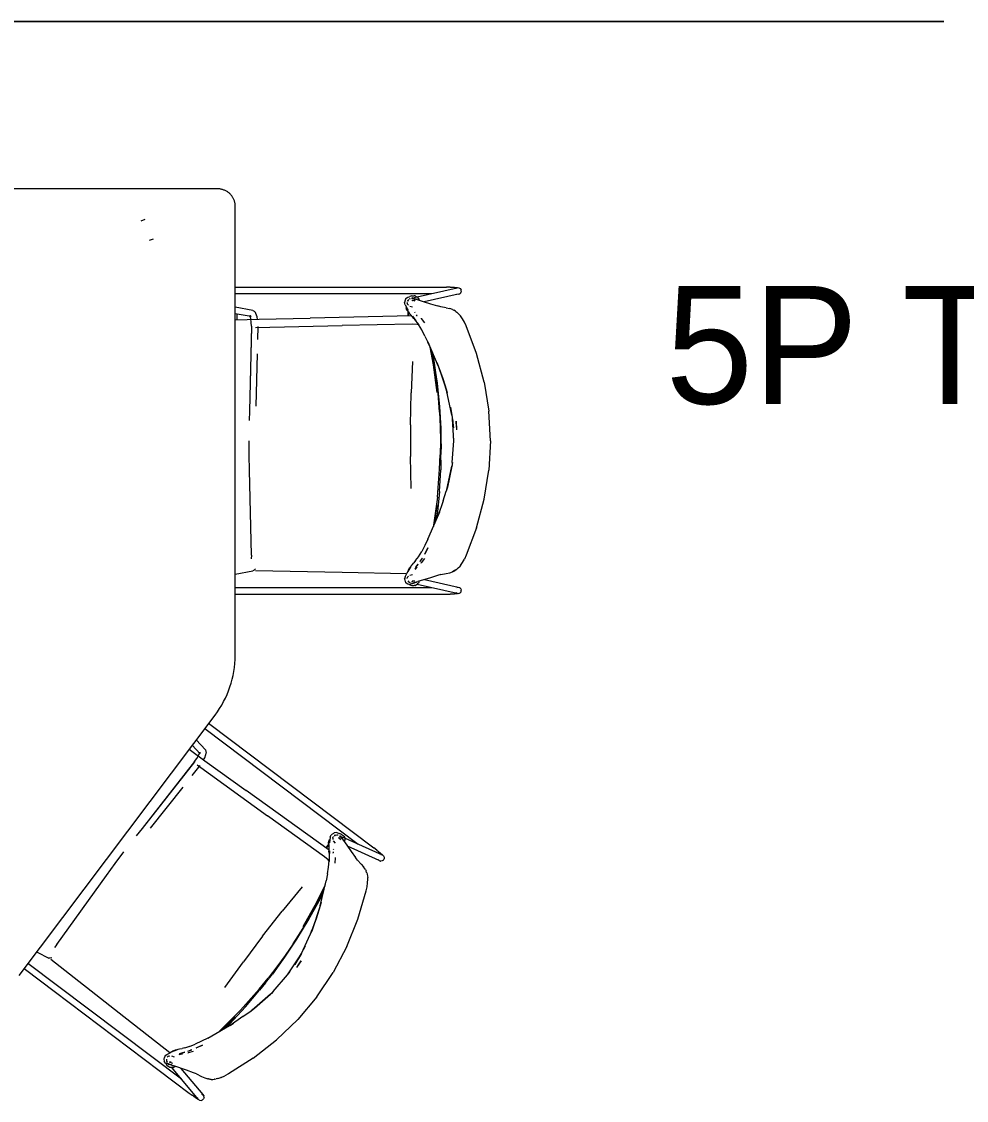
# Model space of a CAD drawing. Header units: millimetres. Extents: x 155927 to 295199, y -4084 to 97293.
# Drawn here: x 221272 to 222876, y 15886 to 17717 of the extents above; entities that cross this region are included whole.
import ezdxf

# ---------------------------------------------------------------- set-up
doc = ezdxf.new("R2010")
doc.units = ezdxf.units.MM
doc.header["$MEASUREMENT"] = 0
for name, color, linetype, lineweight in [('A-AREA-IDEN', 7, 'CONTINUOUS', 9), ('A-GENM', 8, 'CONTINUOUS', 9), ('G-IMPT', 8, 'CONTINUOUS', 9), ('I-FURN', 8, 'CONTINUOUS', 9)]:
    doc.layers.add(name, color=color, linetype=linetype, lineweight=lineweight)
doc.styles.add('Century Gothic', font='GOTHIC.TTF', dxfattribs={"height": 200})

msp = doc.modelspace()

# ---------------------------------------------------------------- linework, layer by layer
at = {"layer": 'A-GENM'}
for p, q in [((222837.6, 17716.6), (219723.6, 17716.6)), ((219723.6, 17716.6), (222837.6, 17716.6))]:
    msp.add_line(p, q, dxfattribs=at)
at = {"layer": 'G-IMPT'}
for p, q in [((221634.3, 17265.9), (221992.9, 17265.9)), ((221938.4, 17248.4), (222011.3, 17264.8)), ((221999.2, 17265.8), (221992.9, 17265.9)), ((221999.2, 17265.8), (222006.4, 17265.7)), ((222006.4, 17265.7), (222011.6, 17265.4)), ((222011.3, 17264.8), (222009.2, 17263.8)), ((222009.4, 17264), (222009.2, 17263.8)), ((222011.6, 17265.4), (222014, 17265.1)), ((222014, 17265.1), (222016.4, 17263.9)), ((222016.4, 17263.9), (222017.9, 17261.7)), ((221634.3, 17255), (221967.8, 17255)), ((221923.6, 17245.5), (221923.1, 17244.1)), ((221926.7, 17248.7), (221923.6, 17245.5)), ((221926.7, 17248.7), (221931, 17250.1)), ((221926.9, 17242.7), (221929.1, 17245.3)), ((221931.4, 17246.4), (221929.7, 17245.6)), ((221930.9, 17246.1), (221929.7, 17245.6)), ((221934.2, 17251), (221931, 17250.1)), ((221941.4, 17245.6), (221933.9, 17247.4)), ((221933.9, 17247.4), (221942, 17245.4)), ((221934.2, 17251), (221938.2, 17251.3)), ((221934.9, 17247.6), (221936.9, 17248)), ((221938.5, 17246.5), (221935.3, 17248)), ((221937.4, 17246.7), (221935.3, 17248)), ((221938.5, 17246.5), (221936.2, 17247.3)), ((221936.2, 17247.3), (221942, 17245.4)), ((221937.4, 17246.7), (221938.7, 17245.2)), ((221939.9, 17251), (221938.2, 17251.3)), ((221939.8, 17243.4), (221939.1, 17244.9)), ((221939.9, 17251), (221940.2, 17250.9)), ((221940.2, 17250.9), (221943.1, 17249.5)), ((221941.4, 17245.6), (221953.2, 17241.8)), ((221943.3, 17249.3), (221943.1, 17249.5)), ((221943.3, 17249.3), (221945.2, 17247.4)), ((221946.4, 17245), (221945.2, 17247.4)), ((221945.3, 17247.2), (221945.2, 17247.4)), ((221946.4, 17244.9), (221945.2, 17247.4)), ((221945.3, 17247.2), (221946.4, 17244.9)), ((221946.4, 17245), (221946.4, 17244.9)), ((222012.9, 17254), (221955.4, 17241.1)), ((222010.6, 17254.7), (222013.1, 17254.2)), ((222010.8, 17254.5), (222013.1, 17254.2)), ((222012.9, 17254), (222015.4, 17254.8)), ((222017.2, 17256.6), (222015.4, 17254.8)), ((222015.4, 17254.8), (222015.7, 17255.1)), ((222017.2, 17256.6), (222017.5, 17256.9)), ((222018.2, 17259), (222017.5, 17256.9)), ((222018.2, 17259), (222017.9, 17261.7)), ((221664.5, 17226.5), (221634, 17231.9)), ((221664.5, 17226.5), (221666.6, 17225)), ((221923.1, 17244.1), (221922, 17239.9)), ((221922.8, 17235.8), (221922, 17239.9)), ((221922.8, 17235.8), (221927.2, 17227.4)), ((221926.2, 17240.2), (221926.3, 17239.6)), ((221928.4, 17224.6), (221926.2, 17229.4)), ((221926.2, 17229.4), (221927.2, 17227.4)), ((221926.7, 17237.6), (221926.3, 17239.6)), ((221927.9, 17243.7), (221926.7, 17242.1)), ((221926.7, 17242.1), (221927.5, 17243.2)), ((221927, 17237), (221926.7, 17237.6)), ((221927, 17237), (221928.7, 17235.2)), ((221927.9, 17243.7), (221927.5, 17243.2)), ((221930.6, 17233.8), (221935.4, 17232.5)), ((221934, 17244.2), (221936.1, 17243.3)), ((221934, 17244.2), (221939.5, 17242.7)), ((221936.3, 17243), (221935.2, 17244)), ((221935.2, 17244), (221936.1, 17243.3)), ((221936.3, 17243), (221935.7, 17243.7)), ((221953.2, 17241.8), (221965.6, 17237.9)), ((221965.6, 17237.9), (221977.6, 17234.1)), ((221983.2, 17232.4), (221977.6, 17234.1)), ((221992.5, 17230.8), (221983.2, 17232.4)), ((221992.5, 17230.8), (221998.5, 17229.7)), ((222003.4, 17227.9), (221998.5, 17229.7)), ((222003.4, 17227.9), (222005.7, 17226.7)), ((222008.3, 17225.1), (222005.7, 17226.7)), ((221661.3, 17216), (221634, 17220.8)), ((221634, 17210.5), (221674.9, 17211.4)), ((221636.9, 17220.3), (221636.9, 17210.2)), ((221660.7, 17213), (221659.2, 17217.7)), ((221659.2, 17217.7), (221660.6, 17215.7)), ((221661.3, 17216), (221659.3, 17217)), ((221659.3, 17217), (221660.6, 17215.7)), ((221661.6, 17206.1), (221660.7, 17213)), ((221666.6, 17225), (221668.6, 17223.1)), ((221669.6, 17221), (221668.6, 17223.1)), ((221671.4, 17215.4), (221669.6, 17221)), ((221672, 17211.3), (221671.4, 17215.4)), ((221674.9, 17211.4), (221761.4, 17213.2)), ((221934.3, 17217.1), (221761.4, 17213.2)), ((221927.9, 17216.9), (221928.2, 17224.9)), ((221928.6, 17224.2), (221928.3, 17218)), ((221928.6, 17224.2), (221928.3, 17216.9)), ((221928.4, 17224.6), (221930.4, 17221.5)), ((221930.4, 17221.5), (221934.7, 17216)), ((221937.6, 17212.8), (221934.7, 17216)), ((221935.5, 17216.9), (221940.6, 17209.1)), ((221935.5, 17216.9), (221941.1, 17208.6)), ((221937.6, 17212.8), (221941.1, 17208.6)), ((221939.8, 17222.4), (221939.2, 17223.8)), ((221940.6, 17209.1), (221946.1, 17201.8)), ((221941.5, 17219.2), (221942.6, 17217.6)), ((221943, 17217.1), (221942.6, 17217.6)), ((221950, 17213.2), (221950.3, 17212.7)), ((221950.3, 17212.7), (221955.6, 17205.4)), ((222008.7, 17224.9), (222008.3, 17225.1)), ((222008.7, 17224.9), (222010.6, 17223.4)), ((222010.6, 17223.4), (222013.1, 17221.2)), ((222013.1, 17221.2), (222014.9, 17219.3)), ((222016.6, 17217.2), (222014.9, 17219.3)), ((222020, 17212.4), (222016.6, 17217.2)), ((222020, 17212.4), (222020.2, 17212)), ((222023.4, 17206.4), (222020.2, 17212)), ((221661.8, 17199.7), (221658.6, 17055.6)), ((221661.9, 17199.5), (221658.6, 17055.6)), ((221661.8, 17199.7), (221661.6, 17206.1)), ((221668.6, 17197.7), (221816, 17200.7)), ((221672.7, 17199.4), (221672.2, 17177.2)), ((221934.9, 17203.4), (221816, 17200.7)), ((221943.2, 17202.9), (221934.9, 17203.4)), ((221946.1, 17202.3), (221943.2, 17202.9)), ((221950.9, 17193.5), (221945.5, 17202.5)), ((221946.1, 17201.8), (221945.5, 17202.5)), ((221956.4, 17183.1), (221950.9, 17193.5)), ((222026.2, 17200.1), (222023.4, 17206.4)), ((222043.8, 17153.2), (222026.2, 17200.1)), ((221956.4, 17183.1), (221961.6, 17172.5)), ((221965.8, 17163.2), (221961.6, 17172.5)), ((221965.8, 17163.2), (221961.7, 17172.5)), ((221978.9, 17132.5), (221961.7, 17172.5)), ((221671.6, 17152.9), (221669.6, 17064)), ((221971, 17134.2), (221965.2, 17164.4)), ((221965.2, 17164.4), (221970.9, 17134.3)), ((221971.1, 17142.4), (221968.2, 17157.5)), ((222056.8, 17104.8), (222043.8, 17153.2)), ((221935.3, 17139.6), (221933.2, 17086.4)), ((221971.2, 17148.7), (221970.6, 17151.9)), ((221971.1, 17142.4), (221977, 17103.2)), ((221977.6, 17101.4), (221971.2, 17148.7)), ((221976.7, 17138.3), (221978.9, 17132.5)), ((221976.7, 17138.3), (221978.9, 17132.5)), ((221977.4, 17087), (221970.9, 17134.3)), ((221971, 17134.2), (221977.4, 17087)), ((221978.9, 17132.5), (221993, 17091.4)), ((221978.9, 17132.5), (221986.9, 17111.1)), ((221978.9, 17132.5), (221986.9, 17111.1)), ((221977, 17103.2), (221981.1, 17063.5)), ((221981.4, 17053.6), (221977.6, 17101.4)), ((221993, 17091.4), (221986.9, 17111.1)), ((221986.9, 17111.1), (221992.9, 17091.4)), ((222056.8, 17104.8), (222064.9, 17055.4)), ((221932.2, 17032.5), (221933.2, 17086.4)), ((221994.4, 17086.2), (221992.9, 17091.4)), ((222002.3, 17048.9), (221993, 17091.4)), ((221993, 17091.4), (221994.4, 17086.2)), ((221981.1, 17063.5), (221983.2, 17026.4)), ((221999.8, 17062.6), (222001.1, 17055.5)), ((221999.8, 17062.6), (222001.9, 17048.5)), ((221658.5, 17055.5), (221658.2, 17039.7)), ((221981.4, 17053.6), (221982.4, 17029.6)), ((222001.9, 17048.5), (222003.6, 17037.5)), ((222002.3, 17048.9), (222004.7, 17027.2)), ((222002.3, 17048.9), (222003.6, 17037.5)), ((222067.5, 17005.5), (222064.9, 17055.4)), ((221932.2, 17032.5), (221932.2, 16978.4)), ((221982.4, 17029.6), (221982.7, 17005.5)), ((221983.2, 17026.4), (221983.5, 17010.1)), ((222005.3, 17005.5), (222003, 17042.4)), ((222003, 17042.4), (222003.6, 17037.5)), ((222004.7, 17027.2), (222003.6, 17037.5)), ((222010.1, 17028.4), (222009.5, 17038.6)), ((222009.5, 17038.6), (222010.3, 17023.9)), ((221983.5, 17010.1), (221984, 16991.3)), ((222005.3, 17005.5), (222005.2, 17012.9)), ((222005.3, 17005.5), (222005.2, 17012.9)), ((221658.1, 16980.4), (221657.9, 17005.5)), ((221982.7, 17005.5), (221982.3, 16981.4)), ((221983.5, 16972.4), (221984, 16991.3)), ((222002.9, 16968.5), (222005.3, 17005.5)), ((222067.5, 17005.5), (222064.9, 16955.6)), ((221658.5, 16955.5), (221658.1, 16980.4)), ((221933.2, 16924.5), (221932.2, 16978.4)), ((221981.4, 16957.4), (221982.3, 16981.4)), ((221983.5, 16972.4), (221983.2, 16956.1)), ((221661.8, 16811.2), (221658.5, 16955.5)), ((221977.6, 16909.5), (221981.4, 16957.4)), ((221981.1, 16919), (221983.2, 16956.1)), ((221993, 16919.6), (222002.3, 16962.1)), ((222001.9, 16962.1), (221994.9, 16926.6)), ((221994.9, 16926.6), (222002.3, 16962.1)), ((222003, 16968.5), (222001.9, 16962.1)), ((222002.9, 16968.5), (222002.4, 16963.2)), ((222003, 16968.5), (222002.6, 16965)), ((222056.8, 16906.2), (222064.9, 16955.6)), ((221981.1, 16919), (221977, 16879.3)), ((221987.5, 16903.5), (221992.7, 16919.7)), ((221994.9, 16926.6), (221992.7, 16919.7)), ((221993, 16919.6), (221994.9, 16926.6)), ((221977.6, 16909.5), (221971.2, 16862.2)), ((221987.5, 16903.5), (221978.9, 16878.4)), ((222043.8, 16857.7), (222056.8, 16906.2)), ((221961.6, 16838.5), (221981.5, 16884.9)), ((221973.4, 16865.8), (221977.4, 16895.5)), ((221973.4, 16865.8), (221977.4, 16895.5)), ((221975.9, 16871.7), (221977, 16879.3)), ((221978.9, 16878.4), (221981.5, 16884.9)), ((221971.2, 16862.2), (221970.7, 16859.6)), ((222043.8, 16857.7), (222026.3, 16811)), ((221956.4, 16827.9), (221950.9, 16817.4)), ((221956.1, 16813.1), (221961.6, 16823.4)), ((221961.6, 16838.5), (221956.4, 16827.9)), ((221961.6, 16823.4), (221956.6, 16814)), ((221661.8, 16811.2), (221661.6, 16804.8)), ((221940.6, 16801.9), (221946.1, 16809.2)), ((221945.5, 16808.5), (221950.9, 16817.4)), ((221945.5, 16808.5), (221946.1, 16809.2)), ((221948.1, 16800.3), (221952.1, 16806.2)), ((221955.6, 16805.6), (221950.3, 16798.3)), ((221952.1, 16806.2), (221950.8, 16804.3)), ((221956.1, 16813.1), (221956.6, 16814)), ((222026.3, 16811), (222023.4, 16804.5)), ((221668.6, 16787.8), (221666.6, 16785.9)), ((221932.5, 16791.9), (221927.6, 16783.6)), ((221930.2, 16788.2), (221927.6, 16783.6)), ((221928.4, 16786.4), (221930.4, 16789.5)), ((221930.2, 16788.2), (221932.5, 16791.9)), ((221930.4, 16789.5), (221934.7, 16794.9)), ((221934.7, 16794.9), (221937.6, 16798.1)), ((221940.6, 16801.9), (221937.6, 16798.1)), ((221939.6, 16787.9), (221941.5, 16791.7)), ((221941.2, 16791.1), (221939.6, 16787.9)), ((221940.4, 16787.6), (221939.7, 16786.4)), ((221941.2, 16791.1), (221943, 16793.9)), ((221941.2, 16791.1), (221942.6, 16793.3)), ((221941.2, 16791.1), (221941.5, 16791.7)), ((221941.3, 16788.8), (221943.5, 16791.2)), ((221942.6, 16793.3), (221943, 16793.9)), ((221942.8, 16793), (221944.9, 16796)), ((221944.5, 16795.5), (221942.8, 16793)), ((221944.5, 16795.5), (221944.9, 16796)), ((221948.1, 16800.3), (221950.8, 16804.3)), ((221949.9, 16797.8), (221950.3, 16798.3)), ((222008.7, 16786.1), (222010.6, 16787.6)), ((222010.6, 16787.6), (222012.5, 16789.3)), ((222013.1, 16789.8), (222012.5, 16789.3)), ((222013.1, 16789.8), (222014.9, 16791.7)), ((222016.6, 16793.7), (222014.9, 16791.7)), ((222016.6, 16793.7), (222020, 16798.6)), ((222020.2, 16798.9), (222020, 16798.6)), ((222020.2, 16798.9), (222023.4, 16804.5)), ((221634.2, 16779.1), (221664.5, 16784.4)), ((221666.6, 16785.9), (221664.5, 16784.4)), ((221816, 16781.8), (221668.6, 16784.8)), ((221925.4, 16779.3), (221816, 16781.8)), ((221922, 16771.1), (221923.2, 16774.7)), ((221922, 16771.1), (221923.1, 16766.8)), ((221922.4, 16769.7), (221923.2, 16774.7)), ((221922.4, 16769.7), (221922.9, 16774.3)), ((221922.9, 16774.3), (221925.9, 16780.3)), ((221928.4, 16786.4), (221925.9, 16780.3)), ((221926.4, 16771.4), (221926.5, 16773)), ((221927, 16773.9), (221926.5, 16773)), ((221927, 16773.9), (221928.5, 16775.5)), ((221930.6, 16777.1), (221935.4, 16778.5)), ((221935.2, 16766.9), (221936.7, 16768.4)), ((221936.7, 16768.4), (221935.8, 16767.3)), ((221965.6, 16773), (221944.5, 16766.3)), ((221955.5, 16769.9), (222012.9, 16757)), ((221977.6, 16776.9), (221965.6, 16773)), ((221983.2, 16778.6), (221977.6, 16776.9)), ((221983.2, 16778.6), (221992.4, 16780.2)), ((221992.4, 16780.2), (221998.5, 16781.3)), ((221998.5, 16781.3), (222003.4, 16783.1)), ((222008.7, 16786.1), (222003.4, 16783.1)), ((222005.7, 16784.3), (222003.4, 16783.1)), ((222004.4, 16783.6), (222003.4, 16783.1)), ((222004.4, 16783.6), (222008.7, 16786.1)), ((222008.3, 16785.8), (222005.7, 16784.3)), ((222008.7, 16786.1), (222008.3, 16785.8)), ((221967.8, 16755.9), (221634.2, 16755.9)), ((221923.1, 16766.8), (221923.6, 16765.5)), ((221923.6, 16765.5), (221926.7, 16762.3)), ((221931, 16760.9), (221926.7, 16762.3)), ((221927.2, 16767.9), (221929.2, 16765.6)), ((221930.9, 16764.9), (221929.7, 16765.3)), ((221929.7, 16765.3), (221931.3, 16764.6)), ((221930.6, 16762.1), (221938.5, 16764.5)), ((221930.6, 16762.1), (221936.2, 16763.7)), ((221931, 16760.9), (221934.2, 16759.9)), ((221933.9, 16763.5), (221942, 16765.6)), ((221933.9, 16763.5), (221940.8, 16765.3)), ((221934, 16766.7), (221939.5, 16768.3)), ((221934, 16766.7), (221936.4, 16767.9)), ((221934.2, 16759.9), (221937, 16759.8)), ((221935.8, 16763.2), (221935, 16763.3)), ((221935.2, 16766.9), (221936.4, 16767.9)), ((221935.3, 16762.9), (221938.5, 16764.5)), ((221935.3, 16762.9), (221937.4, 16764.2)), ((221936.2, 16763.7), (221944.5, 16766.3)), ((221937, 16759.8), (221938.2, 16759.7)), ((221937.4, 16764.2), (221939.1, 16766.1)), ((221939.9, 16760), (221938.2, 16759.7)), ((221939.9, 16760), (221943.3, 16761.6)), ((221939.9, 16760), (221943.1, 16761.5)), ((221939.9, 16760), (221940.2, 16760)), ((221943.3, 16761.6), (221940.2, 16760)), ((221942, 16765.6), (221940.8, 16765.3)), ((221943.1, 16761.5), (221945.2, 16763.5)), ((221944.9, 16763.3), (221943.1, 16761.5)), ((221943.3, 16761.6), (221943.1, 16761.5)), ((222011.3, 16746.2), (221943.1, 16761.5)), ((221944.9, 16763.3), (221943.3, 16761.6)), ((221945.3, 16763.7), (221945.2, 16763.5)), ((221946.4, 16766), (221945.3, 16763.7)), ((221946.4, 16766), (221946.4, 16766.1)), ((222010.6, 16756.3), (222013.1, 16756.7)), ((222010.8, 16756.4), (222013.1, 16756.7)), ((222012.9, 16757), (222015.4, 16756.2)), ((222015.4, 16756.2), (222015.7, 16755.9)), ((222017.5, 16754), (222015.7, 16755.9)), ((222017.5, 16754), (222018.2, 16751.9)), ((222017.9, 16749.2), (222018.2, 16751.9)), ((221634.2, 16745.1), (221992.9, 16745.1)), ((221992.9, 16745.1), (221999.2, 16745.1)), ((222006.4, 16745.3), (221999.2, 16745.1)), ((222011.6, 16745.6), (222006.4, 16745.3)), ((222011.3, 16746.2), (222009.2, 16747.2)), ((222009.2, 16747.2), (222009.4, 16747)), ((222014, 16745.9), (222011.6, 16745.6)), ((222014, 16745.9), (222016.4, 16747.1)), ((222016.4, 16747.1), (222017.9, 16749.2)), ((221582.7, 16517.2), (221843.2, 16320.9)), ((221589.2, 16525.9), (221869.8, 16314.5)), ((221583.8, 16480.7), (221567.9, 16497.7)), ((221556, 16481.8), (221583, 16462.3)), ((221574.9, 16474.2), (221561.3, 16488.8)), ((221572.7, 16472.2), (221574.3, 16476.8)), ((221574.9, 16474.2), (221573.9, 16476.2)), ((221573.9, 16476.2), (221574.3, 16474.4)), ((221574.3, 16476.8), (221574.3, 16474.4)), ((221583.8, 16480.7), (221584.6, 16478.2)), ((221584.6, 16478.2), (221585.1, 16475.5)), ((221565.5, 16460.9), (221476.2, 16347.7)), ((221565.5, 16460.6), (221476.2, 16347.7)), ((221565.5, 16460.9), (221569.3, 16466.1)), ((221569.3, 16466.1), (221572.7, 16472.2)), ((221580.5, 16463.8), (221582.7, 16467.6)), ((221582.7, 16467.6), (221584.6, 16473.2)), ((221583, 16462.3), (221653.2, 16411.7)), ((221584.6, 16473.2), (221585.1, 16475.5)), ((221574, 16454.1), (221560.6, 16437.1)), ((221569.8, 16455.2), (221689.3, 16368.8)), ((221545.2, 16417.6), (221490.1, 16347.8)), ((221793.6, 16310.7), (221653.2, 16411.7)), ((221785.8, 16299.5), (221689.3, 16368.8)), ((221476.1, 16347.7), (221466.2, 16334.9)), ((221795.7, 16332.7), (221794.2, 16323.3)), ((221795.7, 16332.7), (221797.5, 16336.4)), ((221801, 16339.1), (221797.5, 16336.4)), ((221799.8, 16331.1), (221799.9, 16331.7)), ((221799.8, 16331.1), (221800, 16328.6)), ((221799.9, 16331.7), (221800.8, 16333.5)), ((221801, 16334.1), (221800.8, 16333.5)), ((221802.1, 16339.9), (221801, 16339.1)), ((221806.6, 16340.6), (221802.1, 16339.9)), ((221804.5, 16335.9), (221802.6, 16335.3)), ((221802.6, 16335.3), (221803.9, 16335.7)), ((221803.1, 16335.6), (221806.5, 16336.4)), ((221804.5, 16335.9), (221803.9, 16335.7)), ((221806.6, 16340.6), (221810.8, 16339.1)), ((221808.4, 16335.9), (221807.1, 16336.3)), ((221808.9, 16335.9), (221807.1, 16336.3)), ((221809.7, 16332.6), (221810.8, 16330.6)), ((221809.7, 16332.6), (221813.2, 16328.1)), ((221810.8, 16330.2), (221810.6, 16331.7)), ((221810.6, 16331.7), (221810.8, 16330.6)), ((221814, 16337.9), (221810.8, 16339.1)), ((221810.8, 16330.2), (221810.8, 16331.1)), ((221816.5, 16329.3), (221811.6, 16335.2)), ((221811.6, 16335.2), (221816.9, 16328.7)), ((221812.5, 16334.7), (221814.3, 16333.9)), ((221814.7, 16331.7), (221813, 16334.9)), ((221813.9, 16332.6), (221813, 16334.9)), ((221814.7, 16331.7), (221813.3, 16333.7)), ((221813.3, 16333.7), (221816.9, 16328.7)), ((221813.9, 16332.6), (221814.1, 16330.5)), ((221814, 16337.9), (221817.4, 16335.7)), ((221815.7, 16333.3), (221883.9, 16302.5)), ((221816.5, 16329.3), (221823.6, 16319.2)), ((221818.5, 16334.4), (221817.4, 16335.7)), ((221818.5, 16334.4), (221818.7, 16334.2)), ((221818.7, 16334.2), (221820.2, 16331.3)), ((221820.3, 16331), (221820.2, 16331.3)), ((221820.3, 16331), (221820.6, 16328.4)), ((221788.2, 16314.3), (221793.5, 16320.7)), ((221793.4, 16319.8), (221788.6, 16314)), ((221793.4, 16319.8), (221788.6, 16314)), ((221793.4, 16320.3), (221793.1, 16316.6)), ((221793.1, 16316.6), (221793.3, 16309.7)), ((221793.4, 16320.3), (221794.6, 16325.5)), ((221794.6, 16325.5), (221794.2, 16323.3)), ((221800.8, 16326.3), (221803.8, 16322.4)), ((221801.2, 16311.7), (221801.6, 16313.2)), ((221820, 16325.7), (221820.6, 16328.4)), ((221820.6, 16328.2), (221820, 16325.7)), ((221820.1, 16325.8), (221820, 16325.7)), ((221820.1, 16325.8), (221820.6, 16328.4)), ((221820.6, 16328.2), (221820.6, 16328.4)), ((221823.6, 16319.2), (221831.2, 16308.5)), ((221878.6, 16292.9), (221824.9, 16317.3)), ((221874.8, 16310.7), (221869.8, 16314.5)), ((221430.6, 16287.9), (221445.5, 16308.1)), ((221792.3, 16294.1), (221785.8, 16299.5)), ((221794.1, 16291.8), (221792.3, 16294.1)), ((221793.7, 16305.4), (221793.3, 16309.7)), ((221793.7, 16305.4), (221794, 16299.9)), ((221793.9, 16300.6), (221793.8, 16291.4)), ((221794.5, 16309.8), (221793.9, 16300.6)), ((221794.5, 16309.8), (221794, 16299.9)), ((221800.5, 16305.5), (221800.6, 16306.2)), ((221800.7, 16308.1), (221800.6, 16306.2)), ((221803.8, 16297.6), (221803.6, 16288.6)), ((221803.8, 16298.2), (221803.8, 16297.6)), ((221831.2, 16308.5), (221838.4, 16298.3)), ((221841.9, 16293.5), (221838.4, 16298.3)), ((221848.3, 16286.7), (221841.9, 16293.5)), ((221874.8, 16310.7), (221880.4, 16306.2)), ((221877.1, 16294.9), (221878.9, 16293)), ((221877.3, 16294.6), (221878.9, 16293)), ((221878.6, 16292.9), (221881.1, 16292)), ((221880.4, 16306.2), (221884.4, 16302.8)), ((221883.6, 16292.4), (221881.1, 16292)), ((221883.9, 16302.5), (221881.5, 16303)), ((221881.8, 16303), (221881.5, 16303)), ((221883.6, 16292.4), (221884, 16292.5)), ((221885.9, 16293.8), (221884, 16292.5)), ((221884.4, 16302.8), (221886.1, 16301.1)), ((221885.9, 16293.8), (221887.2, 16296.1)), ((221886.1, 16301.1), (221887.3, 16298.7)), ((221887.3, 16298.7), (221887.2, 16296.1)), ((221415.9, 16267.8), (221430.6, 16287.9)), ((221790.8, 16270.3), (221792.7, 16281.9)), ((221792.7, 16281.9), (221793.8, 16292.3)), ((221793.8, 16291.4), (221793.8, 16292.3)), ((221848.3, 16286.7), (221852.4, 16282.2)), ((221855.3, 16277.7), (221852.4, 16282.2)), ((221855.3, 16277.7), (221856.4, 16275.4)), ((221857.5, 16272.7), (221856.4, 16275.4)), ((221881.1, 16292), (221881.5, 16292.1)), ((221331.7, 16150.6), (221415.9, 16267.8)), ((221778.4, 16216.4), (221788.7, 16258.7)), ((221786.3, 16248.7), (221788.7, 16258.7)), ((221786.3, 16248.7), (221788.6, 16258.7)), ((221790.8, 16270.3), (221788.6, 16258.7)), ((221857.7, 16272.2), (221857.5, 16272.7)), ((221857.7, 16272.2), (221858.4, 16269.8)), ((221858.4, 16269.8), (221859, 16266.6)), ((221859, 16266.6), (221859.3, 16264)), ((221859.2, 16255.4), (221859.5, 16261.3)), ((221859.5, 16261.3), (221859.3, 16264)), ((221747.8, 16248.3), (221714.1, 16207.1)), ((221773, 16222.5), (221786.6, 16250.1)), ((221786.6, 16250.1), (221773.1, 16222.6)), ((221778.1, 16228.9), (221784.8, 16242.8)), ((221842.7, 16193.8), (221856.8, 16241.9)), ((221856.8, 16241.9), (221858.4, 16248.6)), ((221858.4, 16248.6), (221859.2, 16255)), ((221859.2, 16255.4), (221859.2, 16255)), ((221749.8, 16180.9), (221773.1, 16222.6)), ((221773, 16222.5), (221749.8, 16180.9)), ((221758.6, 16192.3), (221782, 16233.9)), ((221778.1, 16228.9), (221759.2, 16194.1)), ((221780.1, 16222.3), (221778.3, 16216.4)), ((221780.1, 16222.3), (221778.4, 16216.4)), ((221782, 16233.9), (221783.2, 16236.5)), ((221680.9, 16164.6), (221714.1, 16207.1)), ((221778.4, 16216.4), (221764.9, 16175)), ((221778.4, 16216.4), (221771.8, 16194.4)), ((221778.3, 16216.4), (221771.8, 16194.4)), ((221732.9, 16151.8), (221758.6, 16192.3)), ((221759.2, 16194.1), (221738.6, 16159.9)), ((221771.8, 16194.4), (221764.7, 16175.1)), ((221764.9, 16175), (221771.8, 16194.4)), ((221823.9, 16147.3), (221842.7, 16193.8)), ((221680.9, 16164.6), (221648.4, 16121.4)), ((221746.7, 16135.5), (221764.9, 16175)), ((221762.9, 16170), (221764.7, 16175.1)), ((221764.9, 16175), (221762.9, 16170)), ((221331.7, 16150.6), (221327.8, 16145.6)), ((221738.6, 16159.9), (221717.9, 16129)), ((221732.9, 16151.8), (221719.2, 16132.1)), ((221753, 16148), (221746.2, 16135.4)), ((221753, 16148), (221749.7, 16141.5)), ((221823.9, 16147.3), (221800.6, 16103)), ((221298, 16137.7), (221317.8, 16127.6)), ((221323.1, 16127.8), (221320.3, 16127.5)), ((221719.2, 16132.1), (221704.9, 16112.6)), ((221717.9, 16129), (221708.4, 16115.8)), ((221723, 16099), (221743.4, 16129.9)), ((221746.7, 16135.5), (221735.6, 16116.8)), ((221746.7, 16135.5), (221740.9, 16125.6)), ((221746.2, 16135.4), (221740.9, 16125.6)), ((221743.4, 16129.9), (221740.9, 16125.6)), ((221276, 16109.8), (221556.3, 15898.5)), ((221542.9, 15922.3), (221282.3, 16118.6)), ((221320.3, 16127.5), (221317.8, 16127.6)), ((221437.2, 16034.3), (221321.2, 16125.4)), ((221616.7, 16077.8), (221648.4, 16121.4)), ((221704.9, 16112.6), (221690.2, 16093.6)), ((221708.4, 16115.8), (221697.4, 16100.5)), ((221735.6, 16116.8), (221740.9, 16125.6)), ((221746.2, 16122.9), (221738.6, 16111.6)), ((221740.6, 16114.5), (221746.2, 16122.9)), ((221674.9, 16075), (221690.2, 16093.6)), ((221685.7, 16085.7), (221697.4, 16100.5)), ((221698.8, 16071), (221723, 16099)), ((221723, 16099), (221727.4, 16105)), ((221723, 16099), (221727.4, 16105)), ((221772.7, 16061.6), (221800.6, 16103)), ((221643.1, 16039.1), (221674.9, 16075)), ((221651.6, 16044.6), (221675.6, 16072.9)), ((221685.7, 16085.7), (221675.6, 16072.9)), ((221661.5, 16037.8), (221694.5, 16066.2)), ((221694.2, 16066.5), (221667.2, 16042.3)), ((221667.2, 16042.3), (221694.5, 16066.2)), ((221698.9, 16070.9), (221694.2, 16066.5)), ((221698.9, 16070.9), (221695.3, 16067)), ((221698.8, 16071), (221696, 16067.9)), ((221772.7, 16061.6), (221740.6, 16023.3)), ((221643.1, 16039.1), (221609.5, 16005.1)), ((221651.6, 16044.6), (221624.4, 16015.3)), ((221647.4, 16028.3), (221661.3, 16038.1)), ((221667.2, 16042.3), (221661.3, 16038.1)), ((221661.5, 16037.8), (221667.2, 16042.3)), ((221523.1, 15966.5), (221437.2, 16034.3)), ((221613.4, 16006.7), (221634.5, 16028)), ((221613.4, 16006.7), (221634.5, 16028)), ((221647.4, 16028.3), (221625.5, 16013.4)), ((221704.4, 15988.7), (221740.6, 16023.3)), ((221587.6, 15991.9), (221631.4, 16017)), ((221609.5, 16005.1), (221607.6, 16003.4)), ((221618.9, 16009.9), (221624.4, 16015.3)), ((221625.5, 16013.4), (221631.4, 16017)), ((221556.7, 15977.6), (221566.4, 15981.6)), ((221577, 15986.6), (221566.4, 15981.6)), ((221587.6, 15991.9), (221577, 15986.6)), ((221664.9, 15957.8), (221704.4, 15988.7)), ((221514.9, 15960.6), (221518.5, 15964.1)), ((221514.9, 15960.6), (221518, 15964)), ((221515.3, 15962), (221518.5, 15964.1)), ((221518, 15964), (221524, 15967)), ((221529.7, 15970.3), (221524, 15967)), ((221536.2, 15972.3), (221527.4, 15968.5)), ((221532.2, 15970.7), (221527.4, 15968.5)), ((221529.7, 15970.3), (221533.1, 15971.6)), ((221532.2, 15970.7), (221536.2, 15972.3)), ((221533.1, 15971.6), (221539.8, 15973.4)), ((221540.1, 15964), (221538.7, 15963.5)), ((221539.6, 15964.8), (221543.4, 15966.7)), ((221542.8, 15966.4), (221539.6, 15964.8)), ((221539.8, 15973.4), (221544.1, 15974.2)), ((221541.5, 15964.5), (221544.6, 15965.1)), ((221542.8, 15966.4), (221545.9, 15967.6)), ((221542.8, 15966.4), (221545.2, 15967.3)), ((221542.8, 15966.4), (221543.4, 15966.7)), ((221548.8, 15975.3), (221544.1, 15974.2)), ((221545.2, 15966.9), (221548.7, 15968.1)), ((221548, 15967.9), (221545.2, 15966.9)), ((221545.2, 15967.3), (221545.9, 15967.6)), ((221548, 15967.9), (221548.7, 15968.1)), ((221548.8, 15975.3), (221557.5, 15977.9)), ((221553.8, 15969.5), (221560.6, 15971.9)), ((221553.8, 15969.5), (221558.4, 15971.1)), ((221553.8, 15966.5), (221554.4, 15966.6)), ((221563, 15969.3), (221554.4, 15966.6)), ((221556.7, 15977.6), (221557.5, 15977.9)), ((221560.6, 15971.9), (221558.4, 15971.1)), ((221567.9, 15975), (221578.6, 15979.9)), ((221567.9, 15975), (221568.9, 15975.4)), ((221578.6, 15979.9), (221568.9, 15975.4)), ((221513.7, 15957.9), (221513.3, 15956.5)), ((221513.3, 15956.5), (221513.8, 15952.1)), ((221515.3, 15962), (221513.7, 15957.9)), ((221516.4, 15948.4), (221513.8, 15952.1)), ((221516.4, 15948.4), (221518.4, 15945.7)), ((221516.9, 15949.6), (221522.3, 15947.5)), ((221516.9, 15949.6), (221524.6, 15946.7)), ((221517.6, 15956.3), (221517.8, 15953.3)), ((221519.1, 15951.1), (221518.1, 15952.7)), ((221518.1, 15952.7), (221518.9, 15951.1)), ((221518.4, 15945.7), (221520.5, 15943.9)), ((221519.1, 15959.6), (221520.2, 15960.7)), ((221521.1, 15961.2), (221520.2, 15960.7)), ((221520.3, 15948.8), (221528.1, 15945.5)), ((221520.3, 15948.8), (221526.9, 15946)), ((221521.1, 15961.2), (221523.3, 15961.6)), ((221522.4, 15946.5), (221521.1, 15948)), ((221521.1, 15947.4), (221523.6, 15947.2)), ((221521.1, 15947.4), (221524.6, 15946.7)), ((221522.3, 15947.5), (221530.4, 15944.6)), ((221522.4, 15951.3), (221525, 15950.8)), ((221522.4, 15951.3), (221527.7, 15949.2)), ((221523.5, 15950.7), (221525.5, 15951)), ((221523.5, 15950.7), (221525, 15950.8)), ((221523.6, 15947.2), (221526, 15947.7)), ((221525.5, 15951), (221524.1, 15950.7)), ((221525.9, 15961.6), (221530.5, 15959.8)), ((221528.1, 15945.5), (221526.9, 15946)), ((221664.9, 15957.8), (221622.7, 15931.1)), ((221520.5, 15943.9), (221521.5, 15943.1)), ((221523, 15942.3), (221521.5, 15943.1)), ((221523, 15942.3), (221526.8, 15941.6)), ((221523, 15942.3), (221523.3, 15942.2)), ((221523, 15942.3), (221526.5, 15941.6)), ((221526.8, 15941.6), (221523.3, 15942.2)), ((221526.5, 15941.6), (221529.4, 15942)), ((221529, 15941.9), (221526.5, 15941.6)), ((221571.7, 15888.3), (221526.5, 15941.6)), ((221526.8, 15941.6), (221526.5, 15941.6)), ((221529, 15941.9), (221526.8, 15941.6)), ((221529.6, 15942.1), (221529.4, 15942)), ((221531.8, 15943.2), (221529.6, 15942.1)), ((221551.4, 15937.3), (221530.4, 15944.6)), ((221531.8, 15943.2), (221531.9, 15943.3)), ((221541.8, 15940.3), (221579.5, 15896)), ((221563.3, 15933.1), (221551.4, 15937.3)), ((221568.8, 15931.1), (221563.3, 15933.1)), ((221568.8, 15931.1), (221577.1, 15926.8)), ((221577.1, 15926.8), (221582.6, 15924.1)), ((221610.6, 15925.1), (221616.5, 15927.7)), ((221622.7, 15931.1), (221616.5, 15927.7)), ((221582.6, 15924.1), (221587.7, 15922.5)), ((221588.8, 15922.4), (221587.7, 15922.5)), ((221593.6, 15921.8), (221587.7, 15922.5)), ((221590.2, 15922.1), (221587.7, 15922.5)), ((221588.8, 15922.4), (221593.6, 15921.8)), ((221593.1, 15921.8), (221590.2, 15922.1)), ((221593.6, 15921.8), (221593.1, 15921.8)), ((221593.6, 15921.8), (221596.1, 15921.8)), ((221596.1, 15921.8), (221598.7, 15922)), ((221599.4, 15922.1), (221598.7, 15922)), ((221599.4, 15922.1), (221602, 15922.5)), ((221604.6, 15923.1), (221602, 15922.5)), ((221604.6, 15923.1), (221610.2, 15925)), ((221610.6, 15925.1), (221610.2, 15925)), ((221556.3, 15898.5), (221561.4, 15894.8)), ((221567.2, 15890.6), (221561.4, 15894.8)), ((221571.6, 15887.7), (221567.2, 15890.6)), ((221571.7, 15888.3), (221570.6, 15890.4)), ((221570.6, 15890.4), (221570.7, 15890.1)), ((221577.2, 15896.9), (221579.5, 15895.7)), ((221577.5, 15896.8), (221579.5, 15895.7)), ((221579.5, 15896), (221581, 15893.9)), ((221581.4, 15890.9), (221580.7, 15888.8)), ((221581, 15893.9), (221581.1, 15893.5)), ((221581.4, 15890.9), (221581.1, 15893.5)), ((221573.7, 15886.5), (221571.6, 15887.7)), ((221573.7, 15886.5), (221576.3, 15886)), ((221576.3, 15886), (221578.8, 15886.8)), ((221578.8, 15886.8), (221580.7, 15888.8))]:
    msp.add_line(p, q, dxfattribs=at)
at = {"layer": 'I-FURN'}
for p, q in [((221604.4, 17432.9), (220650.9, 17432.9)), ((221604.7, 17432.9), (221604.4, 17432.9)), ((221605.9, 17432.8), (221604.7, 17432.9)), ((221607.1, 17432.8), (221605.9, 17432.8)), ((221608.3, 17432.6), (221607.1, 17432.8)), ((221609.5, 17432.5), (221608.3, 17432.6)), ((221610.7, 17432.2), (221609.5, 17432.5)), ((221611.8, 17431.9), (221610.7, 17432.2)), ((221613, 17431.6), (221611.8, 17431.9)), ((221614.1, 17431.3), (221613, 17431.6)), ((221615.3, 17430.8), (221614.1, 17431.3)), ((221616.4, 17430.4), (221615.3, 17430.8)), ((221617.4, 17429.9), (221616.4, 17430.4)), ((221618.5, 17429.3), (221617.4, 17429.9)), ((221619.6, 17428.8), (221618.5, 17429.3)), ((221620.6, 17428.1), (221619.6, 17428.8)), ((221621.6, 17427.5), (221620.6, 17428.1)), ((221622.6, 17426.8), (221621.6, 17427.5)), ((221623.5, 17426), (221622.6, 17426.8)), ((221624.4, 17425.2), (221623.5, 17426)), ((221625.3, 17424.4), (221624.4, 17425.2)), ((221626.1, 17423.6), (221625.3, 17424.4)), ((221626.9, 17422.7), (221626.1, 17423.6)), ((221627.7, 17421.8), (221626.9, 17422.7)), ((221628.4, 17420.8), (221627.7, 17421.8)), ((221629.1, 17419.8), (221628.4, 17420.8)), ((221629.8, 17418.8), (221629.1, 17419.8)), ((221630.4, 17417.8), (221629.8, 17418.8)), ((221631, 17416.7), (221630.4, 17417.8)), ((221631.5, 17415.7), (221631, 17416.7)), ((221632, 17414.6), (221631.5, 17415.7)), ((221632.5, 17413.5), (221632, 17414.6)), ((221632.9, 17412.3), (221632.5, 17413.5)), ((221633.2, 17411.2), (221632.9, 17412.3)), ((221633.5, 17410), (221633.2, 17411.2)), ((221633.8, 17408.8), (221633.5, 17410)), ((221634, 17407.7), (221633.8, 17408.8)), ((221634.2, 17406.5), (221634, 17407.7)), ((221634.3, 17405.3), (221634.2, 17406.5)), ((221634.4, 17404.1), (221634.3, 17405.3)), ((221634.4, 17402.9), (221634.4, 17404.1)), ((221634.4, 16642), (221634.4, 17402.9)), ((221474.6, 17378.7), (221481.2, 17381.3)), ((221494.8, 17347.6), (221488.2, 17344.9)), ((221924.9, 17232.3), (221924.4, 17230.7)), ((221924.4, 17230.7), (221924.4, 17229.6)), ((221926.9, 17225.7), (221924.4, 17230.7)), ((221924.4, 17230.7), (221926, 17226.5)), ((221924.4, 17230.7), (221924.7, 17228.5)), ((221924.4, 17230.7), (221925.2, 17227.4)), ((221924.4, 17229.6), (221924.7, 17228.5)), ((221924.7, 17228.5), (221925.2, 17227.4)), ((221926, 17226.5), (221925.2, 17227.4)), ((221926.9, 17225.7), (221926, 17226.5)), ((221926.9, 17225.7), (221926.2, 17229.5)), ((221926.9, 17225.7), (221926.7, 17228.3)), ((221926.9, 17225.7), (221927, 17227.7)), ((221926.9, 17225.7), (221927.1, 17227.4)), ((221926.9, 17225.7), (221927.2, 17227.1)), ((221926.9, 17225.7), (221928.2, 17225.5)), ((221634.2, 16634.3), (221634.4, 16641.1)), ((221634.4, 16641.1), (221634.4, 16642)), ((221633, 16620.7), (221633.8, 16627.5)), ((221633.8, 16627.5), (221634.2, 16634.3)), ((221629.3, 16600.7), (221630.8, 16607.3)), ((221630.8, 16607.3), (221632, 16614)), ((221632, 16614), (221633, 16620.7)), ((221623.1, 16581.2), (221625.4, 16587.6)), ((221625.4, 16587.6), (221627.5, 16594.1)), ((221627.5, 16594.1), (221629.3, 16600.7)), ((221614.7, 16562.7), (221617.8, 16568.7)), ((221617.8, 16568.7), (221620.6, 16574.9)), ((221620.6, 16574.9), (221623.1, 16581.2)), ((221604.1, 16545.2), (221607.9, 16550.9)), ((221607.9, 16550.9), (221611.4, 16556.7)), ((221611.4, 16556.7), (221614.7, 16562.7)), ((221267.3, 16098), (221600.1, 16539.7)), ((221600.1, 16539.7), (221604.1, 16545.2)), ((221793.9, 16327.6), (221792.6, 16323.3)), ((221793.9, 16327.6), (221792.6, 16324.4)), ((221792.8, 16325.6), (221792.6, 16324.4)), ((221792.6, 16323.3), (221792.6, 16324.4)), ((221792.9, 16322.1), (221792.6, 16323.3)), ((221793.9, 16327.6), (221792.8, 16325.6)), ((221793.3, 16326.7), (221792.8, 16325.6)), ((221792.9, 16322.1), (221793.9, 16327.6)), ((221792.9, 16322.1), (221794.6, 16325.5)), ((221792.9, 16322.1), (221794.3, 16324.2)), ((221792.9, 16322.1), (221794.2, 16323.7)), ((221792.9, 16322.1), (221794.1, 16323.3)), ((221793.9, 16327.6), (221793.3, 16326.7)), ((221795.3, 16328.5), (221793.9, 16327.6))]:
    msp.add_line(p, q, dxfattribs=at)

# ---------------------------------------------------------------- texts
at = {"layer": 'A-AREA-IDEN', "style": 'Century Gothic'}
msp.add_text('5P Tut Niche', height=200, dxfattribs=at).set_placement((222364.9, 17067.9))

doc.saveas('drawing.dxf')
